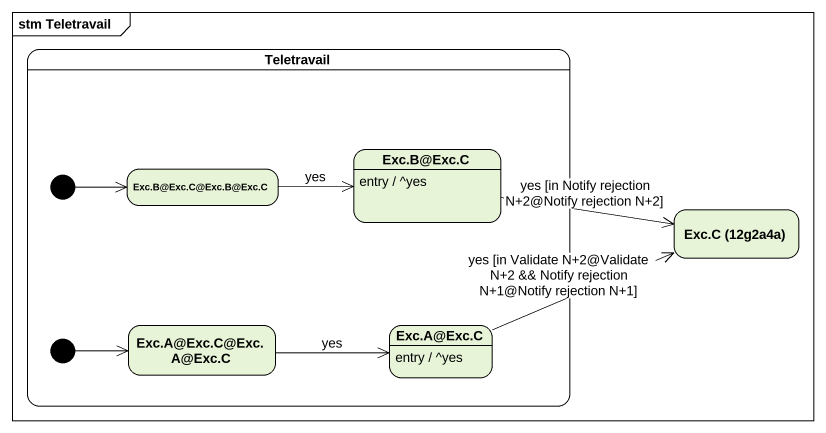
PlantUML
@startuml
mainframe stm Teletravail
hide empty description
state Teletravail {
  state "Exc.B@Exc.C@Exc.B@Exc.C" as Exc_B_Exc_C_Exc_B_Exc_C
  state "Exc.B@Exc.C" as Exc_B_Exc_C
  Exc_B_Exc_C : entry / ^yes
  state initial1 <<start>>
  state initial2 <<start>>
  state "Exc.A@Exc.C@Exc.A@Exc.C" as Exc_A_Exc_C_Exc_A_Exc_C
  state "Exc.A@Exc.C" as Exc_A_Exc_C
  Exc_A_Exc_C : entry / ^yes
}
state "Exc.C (12g2a4a)" as Exc_C_12g2a4a
Exc_B_Exc_C_Exc_B_Exc_C -right-> Exc_B_Exc_C : yes
Exc_B_Exc_C -right-> Exc_C_12g2a4a : yes [in Notify rejection N+2@Notify rejection N+2]
initial1 -right-> Exc_B_Exc_C_Exc_B_Exc_C
initial2 -right-> Exc_A_Exc_C_Exc_A_Exc_C
Exc_A_Exc_C_Exc_A_Exc_C -right-> Exc_A_Exc_C : yes
Exc_A_Exc_C -right-> Exc_C_12g2a4a : yes [in Validate N+2@Validate N+2 && Notify rejection N+1@Notify rejection N+1]
@enduml
